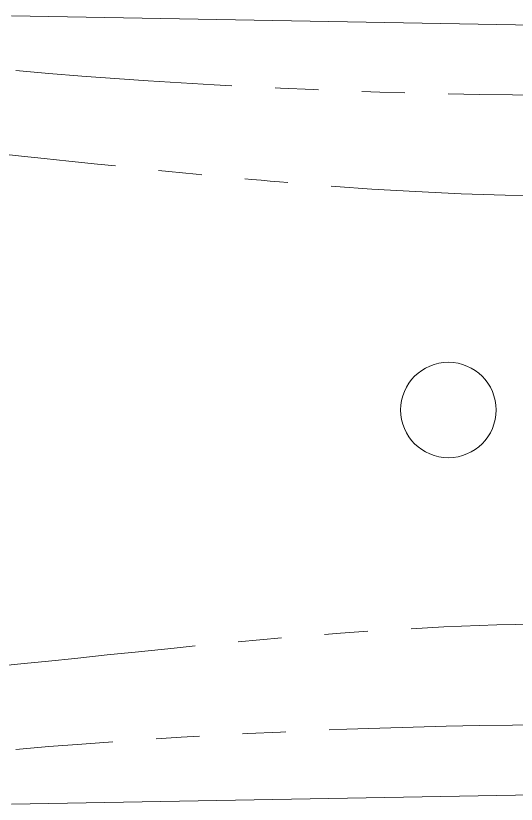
# Model space of a CAD drawing. Header units: millimetres. Extents: x 2 to 603, y 5 to 415.
# Drawn here: x 141.05 to 155.73, y 239.57 to 262.69 of the extents above; entities that cross this region are included whole.
import ezdxf

# ---------------------------------------------------------------- set-up
doc = ezdxf.new("R2010")
doc.units = ezdxf.units.MM
doc.linetypes.add('SLD-Durchgehend', pattern=[0])
doc.linetypes.add('SLD-Phantom', pattern=[12.7, 6.35, -1.27, 1.27, -1.27, 1.27, -1.27])

msp = doc.modelspace()

# ---------------------------------------------------------------- linework, layer by layer
at = {"color": 7, "linetype": 'SLD-Durchgehend', "lineweight": 15}
for p, q in [((140.9265, 262.6881), (188.6773, 261.8286)), ((140.9265, 239.5707), (188.6773, 240.4302))]:
    msp.add_line(p, q, dxfattribs=at)
at = {"color": 7, "linetype": 'SLD-Phantom', "lineweight": 0, "flags": 128}
for points in [[(156.642, 257.4013), (155.3994, 257.4247), (154.1102, 257.4681), (152.7758, 257.5316), (151.4961, 257.6087), (150.4297, 257.6839), (149.305, 257.7725), (149.0448, 257.7942), (148.7817, 257.8166), (148.5158, 257.8397), (148.2471, 257.8634), (147.9757, 257.8878), (147.7017, 257.9129), (147.4249, 257.9387), (146.9707, 257.9823), (146.3431, 258.0443), (145.5446, 258.1248), (144.579, 258.2236), (143.451, 258.3409), (142.6074, 258.4295), (141.8909, 258.5041), (141.2174, 258.5733), (140.5864, 258.6372), (139.9971, 258.6957)], [(139.9971, 243.5631), (140.6234, 243.6253), (141.2968, 243.6936), (142.0179, 243.7679), (142.7877, 243.8482), (143.734, 243.9475), (144.6534, 244.0428), (145.6935, 244.1491), (146.5304, 244.2331), (146.7155, 244.2514), (146.8862, 244.2682), (147.0425, 244.2835), (147.1845, 244.2972), (147.3119, 244.3095), (147.4249, 244.3201), (149.0515, 244.4652), (150.5761, 244.5858), (151.9939, 244.6819), (153.607, 244.7689), (155.1573, 244.8274), (156.642, 244.8575)]]:
    msp.add_lwpolyline(points, dxfattribs=at)
at = {"color": 7, "linetype": 'SLD-Durchgehend', "lineweight": 15}
msp.add_circle((153.7373, 251.1294), 1.4, dxfattribs=at)
at = {"color": 7, "linetype": 'SLD-Phantom', "lineweight": 0}
for centre, radius, start, end in [((158.0756, 459.8304), 199.4793, 265.105049, 269.573416), ((158.3391, 36.7596), 205.15, 90.488372, 94.833165)]:
    msp.add_arc(centre, radius, start, end, dxfattribs=at)

doc.saveas('drawing.dxf')
